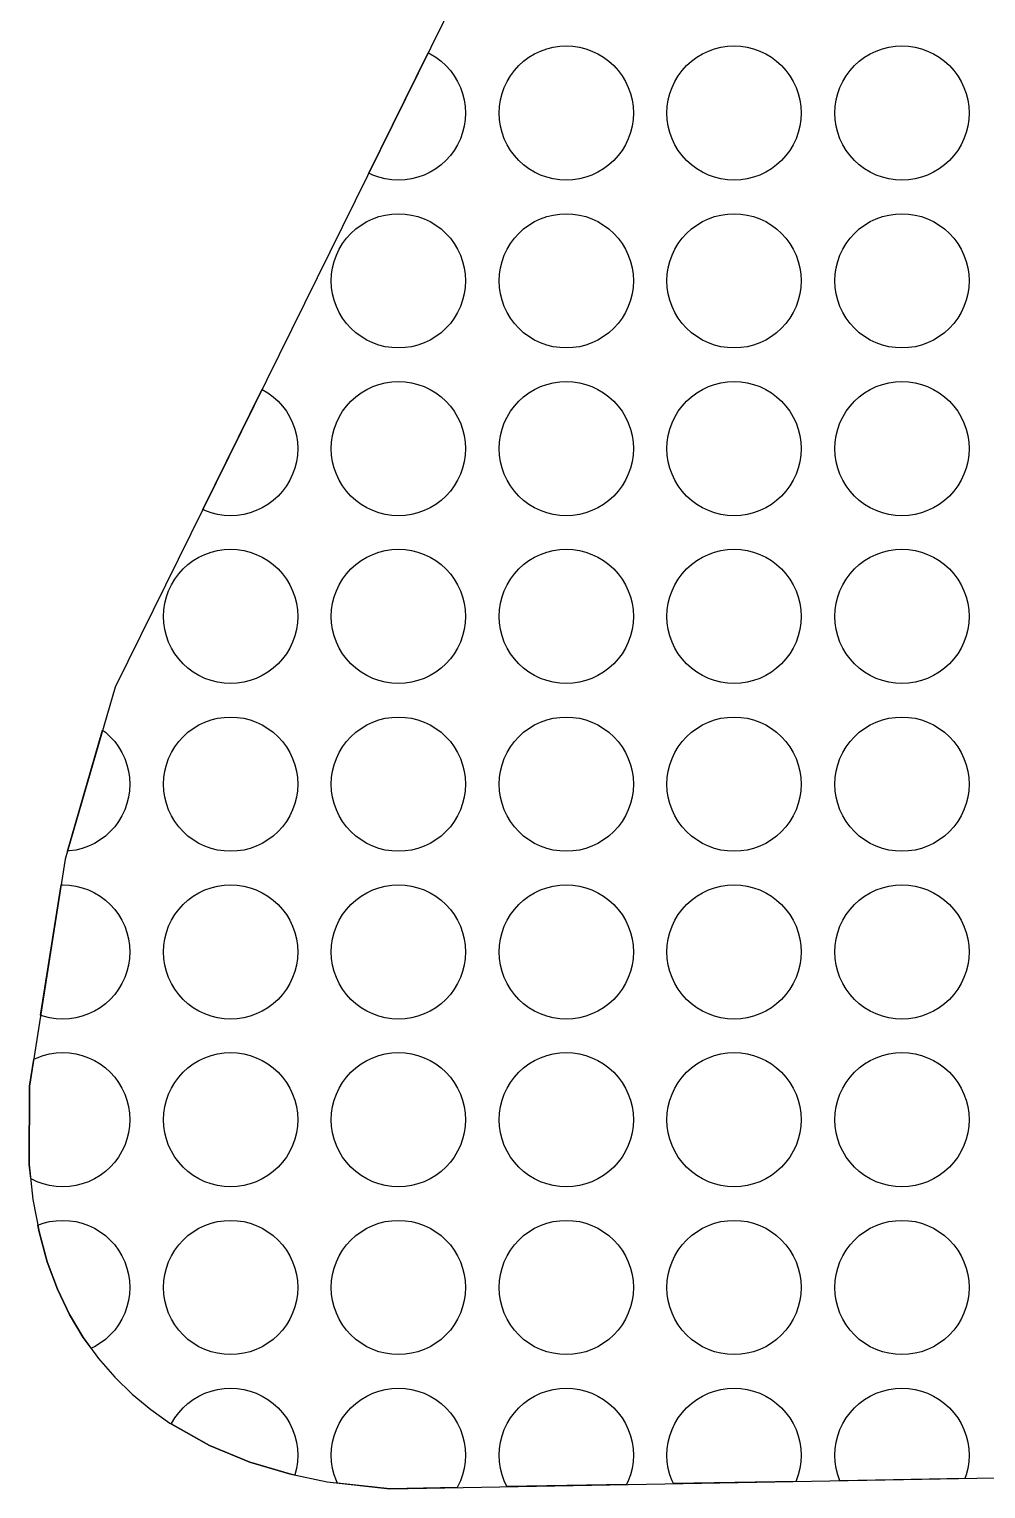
# Model space of a CAD drawing. Header units: millimetres. Extents: x 13 to 136, y -291 to -203.
# Drawn here: x 13.47 to 27.72, y -290.59 to -268.84 of the extents above; entities that cross this region are included whole.
import ezdxf

# ---------------------------------------------------------------- set-up
doc = ezdxf.new("R2010")
doc.units = ezdxf.units.MM
doc.layers.add('background', color=7, linetype='Continuous')
doc.layers.add('outline_2', color=3, linetype='Continuous')

msp = doc.modelspace()

# ---------------------------------------------------------------- linework, layer by layer
at = {"layer": 'background'}
for points in [[(19.407, -269.195), (19.437, -269.209), (19.521, -269.26), (19.6, -269.318), (19.673, -269.384), (19.739, -269.457), (19.797, -269.535), (19.847, -269.62), (19.889, -269.708), (19.922, -269.801), (19.946, -269.896), (19.961, -269.993), (19.966, -270.091), (19.961, -270.189), (19.946, -270.286), (19.922, -270.381), (19.889, -270.474), (19.847, -270.562), (19.797, -270.647), (19.739, -270.725), (19.673, -270.798), (19.6, -270.864), (19.521, -270.922), (19.437, -270.973), (19.348, -271.015), (19.256, -271.048), (19.161, -271.072), (19.064, -271.086), (18.966, -271.091), (18.868, -271.086), (18.77, -271.072), (18.675, -271.048), (18.583, -271.015), (18.523, -270.986)], [(22.466, -270.091), (22.461, -270.189), (22.446, -270.286), (22.422, -270.381), (22.389, -270.474), (22.347, -270.562), (22.297, -270.647), (22.239, -270.725), (22.173, -270.798), (22.1, -270.864), (22.021, -270.922), (21.937, -270.973), (21.848, -271.015), (21.756, -271.048), (21.661, -271.072), (21.564, -271.086), (21.466, -271.091), (21.368, -271.086), (21.27, -271.072), (21.175, -271.048), (21.083, -271.015), (20.994, -270.973), (20.91, -270.922), (20.831, -270.864), (20.758, -270.798), (20.693, -270.725), (20.634, -270.647), (20.584, -270.562), (20.542, -270.474), (20.509, -270.381), (20.485, -270.286), (20.47, -270.189), (20.466, -270.091), (20.47, -269.993), (20.485, -269.896), (20.509, -269.801), (20.542, -269.708), (20.584, -269.62), (20.634, -269.535), (20.693, -269.457), (20.758, -269.384), (20.831, -269.318), (20.91, -269.26), (20.994, -269.209), (21.083, -269.167), (21.175, -269.134), (21.27, -269.11), (21.368, -269.096), (21.466, -269.091), (21.564, -269.096), (21.661, -269.11), (21.756, -269.134), (21.848, -269.167), (21.937, -269.209), (22.021, -269.26), (22.1, -269.318), (22.173, -269.384), (22.239, -269.457), (22.297, -269.535), (22.347, -269.62), (22.389, -269.708), (22.422, -269.801), (22.446, -269.896), (22.461, -269.993)], [(24.966, -270.091), (24.961, -270.189), (24.946, -270.286), (24.922, -270.381), (24.889, -270.474), (24.847, -270.562), (24.797, -270.647), (24.739, -270.725), (24.673, -270.798), (24.6, -270.864), (24.521, -270.922), (24.437, -270.973), (24.348, -271.015), (24.256, -271.048), (24.161, -271.072), (24.064, -271.086), (23.966, -271.091), (23.868, -271.086), (23.77, -271.072), (23.675, -271.048), (23.583, -271.015), (23.494, -270.973), (23.41, -270.922), (23.331, -270.864), (23.258, -270.798), (23.193, -270.725), (23.134, -270.647), (23.084, -270.562), (23.042, -270.474), (23.009, -270.381), (22.985, -270.286), (22.97, -270.189), (22.966, -270.091), (22.97, -269.993), (22.985, -269.896), (23.009, -269.801), (23.042, -269.708), (23.084, -269.62), (23.134, -269.535), (23.193, -269.457), (23.258, -269.384), (23.331, -269.318), (23.41, -269.26), (23.494, -269.209), (23.583, -269.167), (23.675, -269.134), (23.77, -269.11), (23.868, -269.096), (23.966, -269.091), (24.064, -269.096), (24.161, -269.11), (24.256, -269.134), (24.348, -269.167), (24.437, -269.209), (24.521, -269.26), (24.6, -269.318), (24.673, -269.384), (24.739, -269.457), (24.797, -269.535), (24.847, -269.62), (24.889, -269.708), (24.922, -269.801), (24.946, -269.896), (24.961, -269.993)], [(27.466, -270.091), (27.461, -270.189), (27.446, -270.286), (27.422, -270.381), (27.389, -270.474), (27.347, -270.562), (27.297, -270.647), (27.239, -270.725), (27.173, -270.798), (27.1, -270.864), (27.021, -270.922), (26.937, -270.973), (26.848, -271.015), (26.756, -271.048), (26.661, -271.072), (26.564, -271.086), (26.466, -271.091), (26.368, -271.086), (26.27, -271.072), (26.175, -271.048), (26.083, -271.015), (25.994, -270.973), (25.91, -270.922), (25.831, -270.864), (25.758, -270.798), (25.693, -270.725), (25.634, -270.647), (25.584, -270.562), (25.542, -270.474), (25.509, -270.381), (25.485, -270.286), (25.47, -270.189), (25.466, -270.091), (25.47, -269.993), (25.485, -269.896), (25.509, -269.801), (25.542, -269.708), (25.584, -269.62), (25.634, -269.535), (25.693, -269.457), (25.758, -269.384), (25.831, -269.318), (25.91, -269.26), (25.994, -269.209), (26.083, -269.167), (26.175, -269.134), (26.27, -269.11), (26.368, -269.096), (26.466, -269.091), (26.564, -269.096), (26.661, -269.11), (26.756, -269.134), (26.848, -269.167), (26.937, -269.209), (27.021, -269.26), (27.1, -269.318), (27.173, -269.384), (27.239, -269.457), (27.297, -269.535), (27.347, -269.62), (27.389, -269.708), (27.422, -269.801), (27.446, -269.896), (27.461, -269.993)], [(19.966, -272.591), (19.961, -272.689), (19.946, -272.786), (19.922, -272.881), (19.889, -272.974), (19.847, -273.062), (19.797, -273.147), (19.739, -273.225), (19.673, -273.298), (19.6, -273.364), (19.521, -273.422), (19.437, -273.473), (19.348, -273.515), (19.256, -273.548), (19.161, -273.572), (19.064, -273.586), (18.966, -273.591), (18.868, -273.586), (18.77, -273.572), (18.675, -273.548), (18.583, -273.515), (18.494, -273.473), (18.41, -273.422), (18.331, -273.364), (18.258, -273.298), (18.193, -273.225), (18.134, -273.147), (18.084, -273.062), (18.042, -272.974), (18.009, -272.881), (17.985, -272.786), (17.97, -272.689), (17.966, -272.591), (17.97, -272.493), (17.985, -272.396), (18.009, -272.301), (18.042, -272.208), (18.084, -272.12), (18.134, -272.035), (18.193, -271.957), (18.258, -271.884), (18.331, -271.818), (18.41, -271.76), (18.494, -271.709), (18.583, -271.667), (18.675, -271.634), (18.77, -271.61), (18.868, -271.596), (18.966, -271.591), (19.064, -271.596), (19.161, -271.61), (19.256, -271.634), (19.348, -271.667), (19.437, -271.709), (19.521, -271.76), (19.6, -271.818), (19.673, -271.884), (19.739, -271.957), (19.797, -272.035), (19.847, -272.12), (19.889, -272.208), (19.922, -272.301), (19.946, -272.396), (19.961, -272.493)], [(22.466, -272.591), (22.461, -272.689), (22.446, -272.786), (22.422, -272.881), (22.389, -272.974), (22.347, -273.062), (22.297, -273.147), (22.239, -273.225), (22.173, -273.298), (22.1, -273.364), (22.021, -273.422), (21.937, -273.473), (21.848, -273.515), (21.756, -273.548), (21.661, -273.572), (21.564, -273.586), (21.466, -273.591), (21.368, -273.586), (21.27, -273.572), (21.175, -273.548), (21.083, -273.515), (20.994, -273.473), (20.91, -273.422), (20.831, -273.364), (20.758, -273.298), (20.693, -273.225), (20.634, -273.147), (20.584, -273.062), (20.542, -272.974), (20.509, -272.881), (20.485, -272.786), (20.47, -272.689), (20.466, -272.591), (20.47, -272.493), (20.485, -272.396), (20.509, -272.301), (20.542, -272.208), (20.584, -272.12), (20.634, -272.035), (20.693, -271.957), (20.758, -271.884), (20.831, -271.818), (20.91, -271.76), (20.994, -271.709), (21.083, -271.667), (21.175, -271.634), (21.27, -271.61), (21.368, -271.596), (21.466, -271.591), (21.564, -271.596), (21.661, -271.61), (21.756, -271.634), (21.848, -271.667), (21.937, -271.709), (22.021, -271.76), (22.1, -271.818), (22.173, -271.884), (22.239, -271.957), (22.297, -272.035), (22.347, -272.12), (22.389, -272.208), (22.422, -272.301), (22.446, -272.396), (22.461, -272.493)], [(24.966, -272.591), (24.961, -272.689), (24.946, -272.786), (24.922, -272.881), (24.889, -272.974), (24.847, -273.062), (24.797, -273.147), (24.739, -273.225), (24.673, -273.298), (24.6, -273.364), (24.521, -273.422), (24.437, -273.473), (24.348, -273.515), (24.256, -273.548), (24.161, -273.572), (24.064, -273.586), (23.966, -273.591), (23.868, -273.586), (23.77, -273.572), (23.675, -273.548), (23.583, -273.515), (23.494, -273.473), (23.41, -273.422), (23.331, -273.364), (23.258, -273.298), (23.193, -273.225), (23.134, -273.147), (23.084, -273.062), (23.042, -272.974), (23.009, -272.881), (22.985, -272.786), (22.97, -272.689), (22.966, -272.591), (22.97, -272.493), (22.985, -272.396), (23.009, -272.301), (23.042, -272.208), (23.084, -272.12), (23.134, -272.035), (23.193, -271.957), (23.258, -271.884), (23.331, -271.818), (23.41, -271.76), (23.494, -271.709), (23.583, -271.667), (23.675, -271.634), (23.77, -271.61), (23.868, -271.596), (23.966, -271.591), (24.064, -271.596), (24.161, -271.61), (24.256, -271.634), (24.348, -271.667), (24.437, -271.709), (24.521, -271.76), (24.6, -271.818), (24.673, -271.884), (24.739, -271.957), (24.797, -272.035), (24.847, -272.12), (24.889, -272.208), (24.922, -272.301), (24.946, -272.396), (24.961, -272.493)], [(27.466, -272.591), (27.461, -272.689), (27.446, -272.786), (27.422, -272.881), (27.389, -272.974), (27.347, -273.062), (27.297, -273.147), (27.239, -273.225), (27.173, -273.298), (27.1, -273.364), (27.021, -273.422), (26.937, -273.473), (26.848, -273.515), (26.756, -273.548), (26.661, -273.572), (26.564, -273.586), (26.466, -273.591), (26.368, -273.586), (26.27, -273.572), (26.175, -273.548), (26.083, -273.515), (25.994, -273.473), (25.91, -273.422), (25.831, -273.364), (25.758, -273.298), (25.693, -273.225), (25.634, -273.147), (25.584, -273.062), (25.542, -272.974), (25.509, -272.881), (25.485, -272.786), (25.47, -272.689), (25.466, -272.591), (25.47, -272.493), (25.485, -272.396), (25.509, -272.301), (25.542, -272.208), (25.584, -272.12), (25.634, -272.035), (25.693, -271.957), (25.758, -271.884), (25.831, -271.818), (25.91, -271.76), (25.994, -271.709), (26.083, -271.667), (26.175, -271.634), (26.27, -271.61), (26.368, -271.596), (26.466, -271.591), (26.564, -271.596), (26.661, -271.61), (26.756, -271.634), (26.848, -271.667), (26.937, -271.709), (27.021, -271.76), (27.1, -271.818), (27.173, -271.884), (27.239, -271.957), (27.297, -272.035), (27.347, -272.12), (27.389, -272.208), (27.422, -272.301), (27.446, -272.396), (27.461, -272.493)], [(16.934, -274.207), (16.937, -274.209), (17.021, -274.26), (17.1, -274.318), (17.173, -274.384), (17.239, -274.457), (17.297, -274.535), (17.347, -274.62), (17.389, -274.708), (17.422, -274.801), (17.446, -274.896), (17.461, -274.993), (17.466, -275.091), (17.461, -275.189), (17.446, -275.286), (17.422, -275.381), (17.389, -275.474), (17.347, -275.562), (17.297, -275.647), (17.239, -275.725), (17.173, -275.798), (17.1, -275.864), (17.021, -275.922), (16.937, -275.973), (16.848, -276.015), (16.756, -276.048), (16.661, -276.072), (16.564, -276.086), (16.466, -276.091), (16.368, -276.086), (16.27, -276.072), (16.175, -276.048), (16.083, -276.015), (16.05, -275.999)], [(19.966, -275.091), (19.961, -275.189), (19.946, -275.286), (19.922, -275.381), (19.889, -275.474), (19.847, -275.562), (19.797, -275.647), (19.739, -275.725), (19.673, -275.798), (19.6, -275.864), (19.521, -275.922), (19.437, -275.973), (19.348, -276.015), (19.256, -276.048), (19.161, -276.072), (19.064, -276.086), (18.966, -276.091), (18.868, -276.086), (18.77, -276.072), (18.675, -276.048), (18.583, -276.015), (18.494, -275.973), (18.41, -275.922), (18.331, -275.864), (18.258, -275.798), (18.193, -275.725), (18.134, -275.647), (18.084, -275.562), (18.042, -275.474), (18.009, -275.381), (17.985, -275.286), (17.97, -275.189), (17.966, -275.091), (17.97, -274.993), (17.985, -274.896), (18.009, -274.801), (18.042, -274.708), (18.084, -274.62), (18.134, -274.535), (18.193, -274.457), (18.258, -274.384), (18.331, -274.318), (18.41, -274.26), (18.494, -274.209), (18.583, -274.167), (18.675, -274.134), (18.77, -274.11), (18.868, -274.096), (18.966, -274.091), (19.064, -274.096), (19.161, -274.11), (19.256, -274.134), (19.348, -274.167), (19.437, -274.209), (19.521, -274.26), (19.6, -274.318), (19.673, -274.384), (19.739, -274.457), (19.797, -274.535), (19.847, -274.62), (19.889, -274.708), (19.922, -274.801), (19.946, -274.896), (19.961, -274.993)], [(22.466, -275.091), (22.461, -275.189), (22.446, -275.286), (22.422, -275.381), (22.389, -275.474), (22.347, -275.562), (22.297, -275.647), (22.239, -275.725), (22.173, -275.798), (22.1, -275.864), (22.021, -275.922), (21.937, -275.973), (21.848, -276.015), (21.756, -276.048), (21.661, -276.072), (21.564, -276.086), (21.466, -276.091), (21.368, -276.086), (21.27, -276.072), (21.175, -276.048), (21.083, -276.015), (20.994, -275.973), (20.91, -275.922), (20.831, -275.864), (20.758, -275.798), (20.693, -275.725), (20.634, -275.647), (20.584, -275.562), (20.542, -275.474), (20.509, -275.381), (20.485, -275.286), (20.47, -275.189), (20.466, -275.091), (20.47, -274.993), (20.485, -274.896), (20.509, -274.801), (20.542, -274.708), (20.584, -274.62), (20.634, -274.535), (20.693, -274.457), (20.758, -274.384), (20.831, -274.318), (20.91, -274.26), (20.994, -274.209), (21.083, -274.167), (21.175, -274.134), (21.27, -274.11), (21.368, -274.096), (21.466, -274.091), (21.564, -274.096), (21.661, -274.11), (21.756, -274.134), (21.848, -274.167), (21.937, -274.209), (22.021, -274.26), (22.1, -274.318), (22.173, -274.384), (22.239, -274.457), (22.297, -274.535), (22.347, -274.62), (22.389, -274.708), (22.422, -274.801), (22.446, -274.896), (22.461, -274.993)], [(24.966, -275.091), (24.961, -275.189), (24.946, -275.286), (24.922, -275.381), (24.889, -275.474), (24.847, -275.562), (24.797, -275.647), (24.739, -275.725), (24.673, -275.798), (24.6, -275.864), (24.521, -275.922), (24.437, -275.973), (24.348, -276.015), (24.256, -276.048), (24.161, -276.072), (24.064, -276.086), (23.966, -276.091), (23.868, -276.086), (23.77, -276.072), (23.675, -276.048), (23.583, -276.015), (23.494, -275.973), (23.41, -275.922), (23.331, -275.864), (23.258, -275.798), (23.193, -275.725), (23.134, -275.647), (23.084, -275.562), (23.042, -275.474), (23.009, -275.381), (22.985, -275.286), (22.97, -275.189), (22.966, -275.091), (22.97, -274.993), (22.985, -274.896), (23.009, -274.801), (23.042, -274.708), (23.084, -274.62), (23.134, -274.535), (23.193, -274.457), (23.258, -274.384), (23.331, -274.318), (23.41, -274.26), (23.494, -274.209), (23.583, -274.167), (23.675, -274.134), (23.77, -274.11), (23.868, -274.096), (23.966, -274.091), (24.064, -274.096), (24.161, -274.11), (24.256, -274.134), (24.348, -274.167), (24.437, -274.209), (24.521, -274.26), (24.6, -274.318), (24.673, -274.384), (24.739, -274.457), (24.797, -274.535), (24.847, -274.62), (24.889, -274.708), (24.922, -274.801), (24.946, -274.896), (24.961, -274.993)], [(27.466, -275.091), (27.461, -275.189), (27.446, -275.286), (27.422, -275.381), (27.389, -275.474), (27.347, -275.562), (27.297, -275.647), (27.239, -275.725), (27.173, -275.798), (27.1, -275.864), (27.021, -275.922), (26.937, -275.973), (26.848, -276.015), (26.756, -276.048), (26.661, -276.072), (26.564, -276.086), (26.466, -276.091), (26.368, -276.086), (26.27, -276.072), (26.175, -276.048), (26.083, -276.015), (25.994, -275.973), (25.91, -275.922), (25.831, -275.864), (25.758, -275.798), (25.693, -275.725), (25.634, -275.647), (25.584, -275.562), (25.542, -275.474), (25.509, -275.381), (25.485, -275.286), (25.47, -275.189), (25.466, -275.091), (25.47, -274.993), (25.485, -274.896), (25.509, -274.801), (25.542, -274.708), (25.584, -274.62), (25.634, -274.535), (25.693, -274.457), (25.758, -274.384), (25.831, -274.318), (25.91, -274.26), (25.994, -274.209), (26.083, -274.167), (26.175, -274.134), (26.27, -274.11), (26.368, -274.096), (26.466, -274.091), (26.564, -274.096), (26.661, -274.11), (26.756, -274.134), (26.848, -274.167), (26.937, -274.209), (27.021, -274.26), (27.1, -274.318), (27.173, -274.384), (27.239, -274.457), (27.297, -274.535), (27.347, -274.62), (27.389, -274.708), (27.422, -274.801), (27.446, -274.896), (27.461, -274.993)], [(17.466, -277.591), (17.461, -277.689), (17.446, -277.786), (17.422, -277.881), (17.389, -277.974), (17.347, -278.062), (17.297, -278.147), (17.239, -278.225), (17.173, -278.298), (17.1, -278.364), (17.021, -278.422), (16.937, -278.473), (16.848, -278.515), (16.756, -278.548), (16.661, -278.572), (16.564, -278.586), (16.466, -278.591), (16.368, -278.586), (16.27, -278.572), (16.175, -278.548), (16.083, -278.515), (15.994, -278.473), (15.91, -278.422), (15.831, -278.364), (15.758, -278.298), (15.693, -278.225), (15.634, -278.147), (15.584, -278.062), (15.542, -277.974), (15.509, -277.881), (15.485, -277.786), (15.47, -277.689), (15.466, -277.591), (15.47, -277.493), (15.485, -277.396), (15.509, -277.301), (15.542, -277.208), (15.584, -277.12), (15.634, -277.035), (15.693, -276.957), (15.758, -276.884), (15.831, -276.818), (15.91, -276.76), (15.994, -276.709), (16.083, -276.667), (16.175, -276.634), (16.27, -276.61), (16.368, -276.596), (16.466, -276.591), (16.564, -276.596), (16.661, -276.61), (16.756, -276.634), (16.848, -276.667), (16.937, -276.709), (17.021, -276.76), (17.1, -276.818), (17.173, -276.884), (17.239, -276.957), (17.297, -277.035), (17.347, -277.12), (17.389, -277.208), (17.422, -277.301), (17.446, -277.396), (17.461, -277.493)], [(19.966, -277.591), (19.961, -277.689), (19.946, -277.786), (19.922, -277.881), (19.889, -277.974), (19.847, -278.062), (19.797, -278.147), (19.739, -278.225), (19.673, -278.298), (19.6, -278.364), (19.521, -278.422), (19.437, -278.473), (19.348, -278.515), (19.256, -278.548), (19.161, -278.572), (19.064, -278.586), (18.966, -278.591), (18.868, -278.586), (18.77, -278.572), (18.675, -278.548), (18.583, -278.515), (18.494, -278.473), (18.41, -278.422), (18.331, -278.364), (18.258, -278.298), (18.193, -278.225), (18.134, -278.147), (18.084, -278.062), (18.042, -277.974), (18.009, -277.881), (17.985, -277.786), (17.97, -277.689), (17.966, -277.591), (17.97, -277.493), (17.985, -277.396), (18.009, -277.301), (18.042, -277.208), (18.084, -277.12), (18.134, -277.035), (18.193, -276.957), (18.258, -276.884), (18.331, -276.818), (18.41, -276.76), (18.494, -276.709), (18.583, -276.667), (18.675, -276.634), (18.77, -276.61), (18.868, -276.596), (18.966, -276.591), (19.064, -276.596), (19.161, -276.61), (19.256, -276.634), (19.348, -276.667), (19.437, -276.709), (19.521, -276.76), (19.6, -276.818), (19.673, -276.884), (19.739, -276.957), (19.797, -277.035), (19.847, -277.12), (19.889, -277.208), (19.922, -277.301), (19.946, -277.396), (19.961, -277.493)], [(22.466, -277.591), (22.461, -277.689), (22.446, -277.786), (22.422, -277.881), (22.389, -277.974), (22.347, -278.062), (22.297, -278.147), (22.239, -278.225), (22.173, -278.298), (22.1, -278.364), (22.021, -278.422), (21.937, -278.473), (21.848, -278.515), (21.756, -278.548), (21.661, -278.572), (21.564, -278.586), (21.466, -278.591), (21.368, -278.586), (21.27, -278.572), (21.175, -278.548), (21.083, -278.515), (20.994, -278.473), (20.91, -278.422), (20.831, -278.364), (20.758, -278.298), (20.693, -278.225), (20.634, -278.147), (20.584, -278.062), (20.542, -277.974), (20.509, -277.881), (20.485, -277.786), (20.47, -277.689), (20.466, -277.591), (20.47, -277.493), (20.485, -277.396), (20.509, -277.301), (20.542, -277.208), (20.584, -277.12), (20.634, -277.035), (20.693, -276.957), (20.758, -276.884), (20.831, -276.818), (20.91, -276.76), (20.994, -276.709), (21.083, -276.667), (21.175, -276.634), (21.27, -276.61), (21.368, -276.596), (21.466, -276.591), (21.564, -276.596), (21.661, -276.61), (21.756, -276.634), (21.848, -276.667), (21.937, -276.709), (22.021, -276.76), (22.1, -276.818), (22.173, -276.884), (22.239, -276.957), (22.297, -277.035), (22.347, -277.12), (22.389, -277.208), (22.422, -277.301), (22.446, -277.396), (22.461, -277.493)], [(24.966, -277.591), (24.961, -277.689), (24.946, -277.786), (24.922, -277.881), (24.889, -277.974), (24.847, -278.062), (24.797, -278.147), (24.739, -278.225), (24.673, -278.298), (24.6, -278.364), (24.521, -278.422), (24.437, -278.473), (24.348, -278.515), (24.256, -278.548), (24.161, -278.572), (24.064, -278.586), (23.966, -278.591), (23.868, -278.586), (23.77, -278.572), (23.675, -278.548), (23.583, -278.515), (23.494, -278.473), (23.41, -278.422), (23.331, -278.364), (23.258, -278.298), (23.193, -278.225), (23.134, -278.147), (23.084, -278.062), (23.042, -277.974), (23.009, -277.881), (22.985, -277.786), (22.97, -277.689), (22.966, -277.591), (22.97, -277.493), (22.985, -277.396), (23.009, -277.301), (23.042, -277.208), (23.084, -277.12), (23.134, -277.035), (23.193, -276.957), (23.258, -276.884), (23.331, -276.818), (23.41, -276.76), (23.494, -276.709), (23.583, -276.667), (23.675, -276.634), (23.77, -276.61), (23.868, -276.596), (23.966, -276.591), (24.064, -276.596), (24.161, -276.61), (24.256, -276.634), (24.348, -276.667), (24.437, -276.709), (24.521, -276.76), (24.6, -276.818), (24.673, -276.884), (24.739, -276.957), (24.797, -277.035), (24.847, -277.12), (24.889, -277.208), (24.922, -277.301), (24.946, -277.396), (24.961, -277.493)], [(27.466, -277.591), (27.461, -277.689), (27.446, -277.786), (27.422, -277.881), (27.389, -277.974), (27.347, -278.062), (27.297, -278.147), (27.239, -278.225), (27.173, -278.298), (27.1, -278.364), (27.021, -278.422), (26.937, -278.473), (26.848, -278.515), (26.756, -278.548), (26.661, -278.572), (26.564, -278.586), (26.466, -278.591), (26.368, -278.586), (26.27, -278.572), (26.175, -278.548), (26.083, -278.515), (25.994, -278.473), (25.91, -278.422), (25.831, -278.364), (25.758, -278.298), (25.693, -278.225), (25.634, -278.147), (25.584, -278.062), (25.542, -277.974), (25.509, -277.881), (25.485, -277.786), (25.47, -277.689), (25.466, -277.591), (25.47, -277.493), (25.485, -277.396), (25.509, -277.301), (25.542, -277.208), (25.584, -277.12), (25.634, -277.035), (25.693, -276.957), (25.758, -276.884), (25.831, -276.818), (25.91, -276.76), (25.994, -276.709), (26.083, -276.667), (26.175, -276.634), (26.27, -276.61), (26.368, -276.596), (26.466, -276.591), (26.564, -276.596), (26.661, -276.61), (26.756, -276.634), (26.848, -276.667), (26.937, -276.709), (27.021, -276.76), (27.1, -276.818), (27.173, -276.884), (27.239, -276.957), (27.297, -277.035), (27.347, -277.12), (27.389, -277.208), (27.422, -277.301), (27.446, -277.396), (27.461, -277.493)], [(17.466, -280.091), (17.461, -280.189), (17.446, -280.286), (17.422, -280.381), (17.389, -280.474), (17.347, -280.562), (17.297, -280.647), (17.239, -280.725), (17.173, -280.798), (17.1, -280.864), (17.021, -280.922), (16.937, -280.973), (16.848, -281.015), (16.756, -281.048), (16.661, -281.072), (16.564, -281.086), (16.466, -281.091), (16.368, -281.086), (16.27, -281.072), (16.175, -281.048), (16.083, -281.015), (15.994, -280.973), (15.91, -280.922), (15.831, -280.864), (15.758, -280.798), (15.693, -280.725), (15.634, -280.647), (15.584, -280.562), (15.542, -280.474), (15.509, -280.381), (15.485, -280.286), (15.47, -280.189), (15.466, -280.091), (15.47, -279.993), (15.485, -279.896), (15.509, -279.801), (15.542, -279.708), (15.584, -279.62), (15.634, -279.535), (15.693, -279.457), (15.758, -279.384), (15.831, -279.318), (15.91, -279.26), (15.994, -279.209), (16.083, -279.167), (16.175, -279.134), (16.27, -279.11), (16.368, -279.096), (16.466, -279.091), (16.564, -279.096), (16.661, -279.11), (16.756, -279.134), (16.848, -279.167), (16.937, -279.209), (17.021, -279.26), (17.1, -279.318), (17.173, -279.384), (17.239, -279.457), (17.297, -279.535), (17.347, -279.62), (17.389, -279.708), (17.422, -279.801), (17.446, -279.896), (17.461, -279.993)], [(19.966, -280.091), (19.961, -280.189), (19.946, -280.286), (19.922, -280.381), (19.889, -280.474), (19.847, -280.562), (19.797, -280.647), (19.739, -280.725), (19.673, -280.798), (19.6, -280.864), (19.521, -280.922), (19.437, -280.973), (19.348, -281.015), (19.256, -281.048), (19.161, -281.072), (19.064, -281.086), (18.966, -281.091), (18.868, -281.086), (18.77, -281.072), (18.675, -281.048), (18.583, -281.015), (18.494, -280.973), (18.41, -280.922), (18.331, -280.864), (18.258, -280.798), (18.193, -280.725), (18.134, -280.647), (18.084, -280.562), (18.042, -280.474), (18.009, -280.381), (17.985, -280.286), (17.97, -280.189), (17.966, -280.091), (17.97, -279.993), (17.985, -279.896), (18.009, -279.801), (18.042, -279.708), (18.084, -279.62), (18.134, -279.535), (18.193, -279.457), (18.258, -279.384), (18.331, -279.318), (18.41, -279.26), (18.494, -279.209), (18.583, -279.167), (18.675, -279.134), (18.77, -279.11), (18.868, -279.096), (18.966, -279.091), (19.064, -279.096), (19.161, -279.11), (19.256, -279.134), (19.348, -279.167), (19.437, -279.209), (19.521, -279.26), (19.6, -279.318), (19.673, -279.384), (19.739, -279.457), (19.797, -279.535), (19.847, -279.62), (19.889, -279.708), (19.922, -279.801), (19.946, -279.896), (19.961, -279.993)], [(22.466, -280.091), (22.461, -280.189), (22.446, -280.286), (22.422, -280.381), (22.389, -280.474), (22.347, -280.562), (22.297, -280.647), (22.239, -280.725), (22.173, -280.798), (22.1, -280.864), (22.021, -280.922), (21.937, -280.973), (21.848, -281.015), (21.756, -281.048), (21.661, -281.072), (21.564, -281.086), (21.466, -281.091), (21.368, -281.086), (21.27, -281.072), (21.175, -281.048), (21.083, -281.015), (20.994, -280.973), (20.91, -280.922), (20.831, -280.864), (20.758, -280.798), (20.693, -280.725), (20.634, -280.647), (20.584, -280.562), (20.542, -280.474), (20.509, -280.381), (20.485, -280.286), (20.47, -280.189), (20.466, -280.091), (20.47, -279.993), (20.485, -279.896), (20.509, -279.801), (20.542, -279.708), (20.584, -279.62), (20.634, -279.535), (20.693, -279.457), (20.758, -279.384), (20.831, -279.318), (20.91, -279.26), (20.994, -279.209), (21.083, -279.167), (21.175, -279.134), (21.27, -279.11), (21.368, -279.096), (21.466, -279.091), (21.564, -279.096), (21.661, -279.11), (21.756, -279.134), (21.848, -279.167), (21.937, -279.209), (22.021, -279.26), (22.1, -279.318), (22.173, -279.384), (22.239, -279.457), (22.297, -279.535), (22.347, -279.62), (22.389, -279.708), (22.422, -279.801), (22.446, -279.896), (22.461, -279.993)], [(24.966, -280.091), (24.961, -280.189), (24.946, -280.286), (24.922, -280.381), (24.889, -280.474), (24.847, -280.562), (24.797, -280.647), (24.739, -280.725), (24.673, -280.798), (24.6, -280.864), (24.521, -280.922), (24.437, -280.973), (24.348, -281.015), (24.256, -281.048), (24.161, -281.072), (24.064, -281.086), (23.966, -281.091), (23.868, -281.086), (23.77, -281.072), (23.675, -281.048), (23.583, -281.015), (23.494, -280.973), (23.41, -280.922), (23.331, -280.864), (23.258, -280.798), (23.193, -280.725), (23.134, -280.647), (23.084, -280.562), (23.042, -280.474), (23.009, -280.381), (22.985, -280.286), (22.97, -280.189), (22.966, -280.091), (22.97, -279.993), (22.985, -279.896), (23.009, -279.801), (23.042, -279.708), (23.084, -279.62), (23.134, -279.535), (23.193, -279.457), (23.258, -279.384), (23.331, -279.318), (23.41, -279.26), (23.494, -279.209), (23.583, -279.167), (23.675, -279.134), (23.77, -279.11), (23.868, -279.096), (23.966, -279.091), (24.064, -279.096), (24.161, -279.11), (24.256, -279.134), (24.348, -279.167), (24.437, -279.209), (24.521, -279.26), (24.6, -279.318), (24.673, -279.384), (24.739, -279.457), (24.797, -279.535), (24.847, -279.62), (24.889, -279.708), (24.922, -279.801), (24.946, -279.896), (24.961, -279.993)], [(27.466, -280.091), (27.461, -280.189), (27.446, -280.286), (27.422, -280.381), (27.389, -280.474), (27.347, -280.562), (27.297, -280.647), (27.239, -280.725), (27.173, -280.798), (27.1, -280.864), (27.021, -280.922), (26.937, -280.973), (26.848, -281.015), (26.756, -281.048), (26.661, -281.072), (26.564, -281.086), (26.466, -281.091), (26.368, -281.086), (26.27, -281.072), (26.175, -281.048), (26.083, -281.015), (25.994, -280.973), (25.91, -280.922), (25.831, -280.864), (25.758, -280.798), (25.693, -280.725), (25.634, -280.647), (25.584, -280.562), (25.542, -280.474), (25.509, -280.381), (25.485, -280.286), (25.47, -280.189), (25.466, -280.091), (25.47, -279.993), (25.485, -279.896), (25.509, -279.801), (25.542, -279.708), (25.584, -279.62), (25.634, -279.535), (25.693, -279.457), (25.758, -279.384), (25.831, -279.318), (25.91, -279.26), (25.994, -279.209), (26.083, -279.167), (26.175, -279.134), (26.27, -279.11), (26.368, -279.096), (26.466, -279.091), (26.564, -279.096), (26.661, -279.11), (26.756, -279.134), (26.848, -279.167), (26.937, -279.209), (27.021, -279.26), (27.1, -279.318), (27.173, -279.384), (27.239, -279.457), (27.297, -279.535), (27.347, -279.62), (27.389, -279.708), (27.422, -279.801), (27.446, -279.896), (27.461, -279.993)], [(14.558, -279.287), (14.6, -279.318), (14.673, -279.384), (14.739, -279.457), (14.797, -279.535), (14.847, -279.62), (14.889, -279.708), (14.922, -279.801), (14.946, -279.896), (14.961, -279.993), (14.966, -280.091), (14.961, -280.189), (14.946, -280.286), (14.922, -280.381), (14.889, -280.474), (14.847, -280.562), (14.797, -280.647), (14.739, -280.725), (14.673, -280.798), (14.6, -280.864), (14.521, -280.922), (14.437, -280.973), (14.348, -281.015), (14.256, -281.048), (14.161, -281.072), (14.064, -281.086), (14.038, -281.087)], [(13.942, -281.592), (13.966, -281.591), (14.064, -281.596), (14.161, -281.61), (14.256, -281.634), (14.348, -281.667), (14.437, -281.709), (14.521, -281.76), (14.6, -281.818), (14.673, -281.884), (14.739, -281.957), (14.797, -282.035), (14.847, -282.12), (14.889, -282.208), (14.922, -282.301), (14.946, -282.396), (14.961, -282.493), (14.966, -282.591), (14.961, -282.689), (14.946, -282.786), (14.922, -282.881), (14.889, -282.974), (14.847, -283.062), (14.797, -283.147), (14.739, -283.225), (14.673, -283.298), (14.6, -283.364), (14.521, -283.422), (14.437, -283.473), (14.348, -283.515), (14.256, -283.548), (14.161, -283.572), (14.064, -283.586), (13.966, -283.591), (13.868, -283.586), (13.77, -283.572), (13.675, -283.548), (13.636, -283.534)], [(17.466, -282.591), (17.461, -282.689), (17.446, -282.786), (17.422, -282.881), (17.389, -282.974), (17.347, -283.062), (17.297, -283.147), (17.239, -283.225), (17.173, -283.298), (17.1, -283.364), (17.021, -283.422), (16.937, -283.473), (16.848, -283.515), (16.756, -283.548), (16.661, -283.572), (16.564, -283.586), (16.466, -283.591), (16.368, -283.586), (16.27, -283.572), (16.175, -283.548), (16.083, -283.515), (15.994, -283.473), (15.91, -283.422), (15.831, -283.364), (15.758, -283.298), (15.693, -283.225), (15.634, -283.147), (15.584, -283.062), (15.542, -282.974), (15.509, -282.881), (15.485, -282.786), (15.47, -282.689), (15.466, -282.591), (15.47, -282.493), (15.485, -282.396), (15.509, -282.301), (15.542, -282.208), (15.584, -282.12), (15.634, -282.035), (15.693, -281.957), (15.758, -281.884), (15.831, -281.818), (15.91, -281.76), (15.994, -281.709), (16.083, -281.667), (16.175, -281.634), (16.27, -281.61), (16.368, -281.596), (16.466, -281.591), (16.564, -281.596), (16.661, -281.61), (16.756, -281.634), (16.848, -281.667), (16.937, -281.709), (17.021, -281.76), (17.1, -281.818), (17.173, -281.884), (17.239, -281.957), (17.297, -282.035), (17.347, -282.12), (17.389, -282.208), (17.422, -282.301), (17.446, -282.396), (17.461, -282.493)], [(19.966, -282.591), (19.961, -282.689), (19.946, -282.786), (19.922, -282.881), (19.889, -282.974), (19.847, -283.062), (19.797, -283.147), (19.739, -283.225), (19.673, -283.298), (19.6, -283.364), (19.521, -283.422), (19.437, -283.473), (19.348, -283.515), (19.256, -283.548), (19.161, -283.572), (19.064, -283.586), (18.966, -283.591), (18.868, -283.586), (18.77, -283.572), (18.675, -283.548), (18.583, -283.515), (18.494, -283.473), (18.41, -283.422), (18.331, -283.364), (18.258, -283.298), (18.193, -283.225), (18.134, -283.147), (18.084, -283.062), (18.042, -282.974), (18.009, -282.881), (17.985, -282.786), (17.97, -282.689), (17.966, -282.591), (17.97, -282.493), (17.985, -282.396), (18.009, -282.301), (18.042, -282.208), (18.084, -282.12), (18.134, -282.035), (18.193, -281.957), (18.258, -281.884), (18.331, -281.818), (18.41, -281.76), (18.494, -281.709), (18.583, -281.667), (18.675, -281.634), (18.77, -281.61), (18.868, -281.596), (18.966, -281.591), (19.064, -281.596), (19.161, -281.61), (19.256, -281.634), (19.348, -281.667), (19.437, -281.709), (19.521, -281.76), (19.6, -281.818), (19.673, -281.884), (19.739, -281.957), (19.797, -282.035), (19.847, -282.12), (19.889, -282.208), (19.922, -282.301), (19.946, -282.396), (19.961, -282.493)], [(22.466, -282.591), (22.461, -282.689), (22.446, -282.786), (22.422, -282.881), (22.389, -282.974), (22.347, -283.062), (22.297, -283.147), (22.239, -283.225), (22.173, -283.298), (22.1, -283.364), (22.021, -283.422), (21.937, -283.473), (21.848, -283.515), (21.756, -283.548), (21.661, -283.572), (21.564, -283.586), (21.466, -283.591), (21.368, -283.586), (21.27, -283.572), (21.175, -283.548), (21.083, -283.515), (20.994, -283.473), (20.91, -283.422), (20.831, -283.364), (20.758, -283.298), (20.693, -283.225), (20.634, -283.147), (20.584, -283.062), (20.542, -282.974), (20.509, -282.881), (20.485, -282.786), (20.47, -282.689), (20.466, -282.591), (20.47, -282.493), (20.485, -282.396), (20.509, -282.301), (20.542, -282.208), (20.584, -282.12), (20.634, -282.035), (20.693, -281.957), (20.758, -281.884), (20.831, -281.818), (20.91, -281.76), (20.994, -281.709), (21.083, -281.667), (21.175, -281.634), (21.27, -281.61), (21.368, -281.596), (21.466, -281.591), (21.564, -281.596), (21.661, -281.61), (21.756, -281.634), (21.848, -281.667), (21.937, -281.709), (22.021, -281.76), (22.1, -281.818), (22.173, -281.884), (22.239, -281.957), (22.297, -282.035), (22.347, -282.12), (22.389, -282.208), (22.422, -282.301), (22.446, -282.396), (22.461, -282.493)], [(24.966, -282.591), (24.961, -282.689), (24.946, -282.786), (24.922, -282.881), (24.889, -282.974), (24.847, -283.062), (24.797, -283.147), (24.739, -283.225), (24.673, -283.298), (24.6, -283.364), (24.521, -283.422), (24.437, -283.473), (24.348, -283.515), (24.256, -283.548), (24.161, -283.572), (24.064, -283.586), (23.966, -283.591), (23.868, -283.586), (23.77, -283.572), (23.675, -283.548), (23.583, -283.515), (23.494, -283.473), (23.41, -283.422), (23.331, -283.364), (23.258, -283.298), (23.193, -283.225), (23.134, -283.147), (23.084, -283.062), (23.042, -282.974), (23.009, -282.881), (22.985, -282.786), (22.97, -282.689), (22.966, -282.591), (22.97, -282.493), (22.985, -282.396), (23.009, -282.301), (23.042, -282.208), (23.084, -282.12), (23.134, -282.035), (23.193, -281.957), (23.258, -281.884), (23.331, -281.818), (23.41, -281.76), (23.494, -281.709), (23.583, -281.667), (23.675, -281.634), (23.77, -281.61), (23.868, -281.596), (23.966, -281.591), (24.064, -281.596), (24.161, -281.61), (24.256, -281.634), (24.348, -281.667), (24.437, -281.709), (24.521, -281.76), (24.6, -281.818), (24.673, -281.884), (24.739, -281.957), (24.797, -282.035), (24.847, -282.12), (24.889, -282.208), (24.922, -282.301), (24.946, -282.396), (24.961, -282.493)], [(27.466, -282.591), (27.461, -282.689), (27.446, -282.786), (27.422, -282.881), (27.389, -282.974), (27.347, -283.062), (27.297, -283.147), (27.239, -283.225), (27.173, -283.298), (27.1, -283.364), (27.021, -283.422), (26.937, -283.473), (26.848, -283.515), (26.756, -283.548), (26.661, -283.572), (26.564, -283.586), (26.466, -283.591), (26.368, -283.586), (26.27, -283.572), (26.175, -283.548), (26.083, -283.515), (25.994, -283.473), (25.91, -283.422), (25.831, -283.364), (25.758, -283.298), (25.693, -283.225), (25.634, -283.147), (25.584, -283.062), (25.542, -282.974), (25.509, -282.881), (25.485, -282.786), (25.47, -282.689), (25.466, -282.591), (25.47, -282.493), (25.485, -282.396), (25.509, -282.301), (25.542, -282.208), (25.584, -282.12), (25.634, -282.035), (25.693, -281.957), (25.758, -281.884), (25.831, -281.818), (25.91, -281.76), (25.994, -281.709), (26.083, -281.667), (26.175, -281.634), (26.27, -281.61), (26.368, -281.596), (26.466, -281.591), (26.564, -281.596), (26.661, -281.61), (26.756, -281.634), (26.848, -281.667), (26.937, -281.709), (27.021, -281.76), (27.1, -281.818), (27.173, -281.884), (27.239, -281.957), (27.297, -282.035), (27.347, -282.12), (27.389, -282.208), (27.422, -282.301), (27.446, -282.396), (27.461, -282.493)], [(13.466, -285.757), (13.469, -284.592), (13.533, -284.191), (13.583, -284.167), (13.675, -284.134), (13.77, -284.11), (13.868, -284.096), (13.966, -284.091), (14.064, -284.096), (14.161, -284.11), (14.256, -284.134), (14.348, -284.167), (14.437, -284.209), (14.521, -284.26), (14.6, -284.318), (14.673, -284.384), (14.739, -284.457), (14.797, -284.535), (14.847, -284.62), (14.889, -284.708), (14.922, -284.801), (14.946, -284.896), (14.961, -284.993), (14.966, -285.091), (14.961, -285.189), (14.946, -285.286), (14.922, -285.381), (14.889, -285.474), (14.847, -285.562), (14.797, -285.647), (14.739, -285.725), (14.673, -285.798), (14.6, -285.864), (14.521, -285.922), (14.437, -285.973), (14.348, -286.015), (14.256, -286.048), (14.161, -286.072), (14.064, -286.086), (13.966, -286.091), (13.868, -286.086), (13.77, -286.072), (13.675, -286.048), (13.583, -286.015), (13.494, -285.973), (13.488, -285.969)], [(17.466, -285.091), (17.461, -285.189), (17.446, -285.286), (17.422, -285.381), (17.389, -285.474), (17.347, -285.562), (17.297, -285.647), (17.239, -285.725), (17.173, -285.798), (17.1, -285.864), (17.021, -285.922), (16.937, -285.973), (16.848, -286.015), (16.756, -286.048), (16.661, -286.072), (16.564, -286.086), (16.466, -286.091), (16.368, -286.086), (16.27, -286.072), (16.175, -286.048), (16.083, -286.015), (15.994, -285.973), (15.91, -285.922), (15.831, -285.864), (15.758, -285.798), (15.693, -285.725), (15.634, -285.647), (15.584, -285.562), (15.542, -285.474), (15.509, -285.381), (15.485, -285.286), (15.47, -285.189), (15.466, -285.091), (15.47, -284.993), (15.485, -284.896), (15.509, -284.801), (15.542, -284.708), (15.584, -284.62), (15.634, -284.535), (15.693, -284.457), (15.758, -284.384), (15.831, -284.318), (15.91, -284.26), (15.994, -284.209), (16.083, -284.167), (16.175, -284.134), (16.27, -284.11), (16.368, -284.096), (16.466, -284.091), (16.564, -284.096), (16.661, -284.11), (16.756, -284.134), (16.848, -284.167), (16.937, -284.209), (17.021, -284.26), (17.1, -284.318), (17.173, -284.384), (17.239, -284.457), (17.297, -284.535), (17.347, -284.62), (17.389, -284.708), (17.422, -284.801), (17.446, -284.896), (17.461, -284.993)], [(19.966, -285.091), (19.961, -285.189), (19.946, -285.286), (19.922, -285.381), (19.889, -285.474), (19.847, -285.562), (19.797, -285.647), (19.739, -285.725), (19.673, -285.798), (19.6, -285.864), (19.521, -285.922), (19.437, -285.973), (19.348, -286.015), (19.256, -286.048), (19.161, -286.072), (19.064, -286.086), (18.966, -286.091), (18.868, -286.086), (18.77, -286.072), (18.675, -286.048), (18.583, -286.015), (18.494, -285.973), (18.41, -285.922), (18.331, -285.864), (18.258, -285.798), (18.193, -285.725), (18.134, -285.647), (18.084, -285.562), (18.042, -285.474), (18.009, -285.381), (17.985, -285.286), (17.97, -285.189), (17.966, -285.091), (17.97, -284.993), (17.985, -284.896), (18.009, -284.801), (18.042, -284.708), (18.084, -284.62), (18.134, -284.535), (18.193, -284.457), (18.258, -284.384), (18.331, -284.318), (18.41, -284.26), (18.494, -284.209), (18.583, -284.167), (18.675, -284.134), (18.77, -284.11), (18.868, -284.096), (18.966, -284.091), (19.064, -284.096), (19.161, -284.11), (19.256, -284.134), (19.348, -284.167), (19.437, -284.209), (19.521, -284.26), (19.6, -284.318), (19.673, -284.384), (19.739, -284.457), (19.797, -284.535), (19.847, -284.62), (19.889, -284.708), (19.922, -284.801), (19.946, -284.896), (19.961, -284.993)], [(22.466, -285.091), (22.461, -285.189), (22.446, -285.286), (22.422, -285.381), (22.389, -285.474), (22.347, -285.562), (22.297, -285.647), (22.239, -285.725), (22.173, -285.798), (22.1, -285.864), (22.021, -285.922), (21.937, -285.973), (21.848, -286.015), (21.756, -286.048), (21.661, -286.072), (21.564, -286.086), (21.466, -286.091), (21.368, -286.086), (21.27, -286.072), (21.175, -286.048), (21.083, -286.015), (20.994, -285.973), (20.91, -285.922), (20.831, -285.864), (20.758, -285.798), (20.693, -285.725), (20.634, -285.647), (20.584, -285.562), (20.542, -285.474), (20.509, -285.381), (20.485, -285.286), (20.47, -285.189), (20.466, -285.091), (20.47, -284.993), (20.485, -284.896), (20.509, -284.801), (20.542, -284.708), (20.584, -284.62), (20.634, -284.535), (20.693, -284.457), (20.758, -284.384), (20.831, -284.318), (20.91, -284.26), (20.994, -284.209), (21.083, -284.167), (21.175, -284.134), (21.27, -284.11), (21.368, -284.096), (21.466, -284.091), (21.564, -284.096), (21.661, -284.11), (21.756, -284.134), (21.848, -284.167), (21.937, -284.209), (22.021, -284.26), (22.1, -284.318), (22.173, -284.384), (22.239, -284.457), (22.297, -284.535), (22.347, -284.62), (22.389, -284.708), (22.422, -284.801), (22.446, -284.896), (22.461, -284.993)], [(24.966, -285.091), (24.961, -285.189), (24.946, -285.286), (24.922, -285.381), (24.889, -285.474), (24.847, -285.562), (24.797, -285.647), (24.739, -285.725), (24.673, -285.798), (24.6, -285.864), (24.521, -285.922), (24.437, -285.973), (24.348, -286.015), (24.256, -286.048), (24.161, -286.072), (24.064, -286.086), (23.966, -286.091), (23.868, -286.086), (23.77, -286.072), (23.675, -286.048), (23.583, -286.015), (23.494, -285.973), (23.41, -285.922), (23.331, -285.864), (23.258, -285.798), (23.193, -285.725), (23.134, -285.647), (23.084, -285.562), (23.042, -285.474), (23.009, -285.381), (22.985, -285.286), (22.97, -285.189), (22.966, -285.091), (22.97, -284.993), (22.985, -284.896), (23.009, -284.801), (23.042, -284.708), (23.084, -284.62), (23.134, -284.535), (23.193, -284.457), (23.258, -284.384), (23.331, -284.318), (23.41, -284.26), (23.494, -284.209), (23.583, -284.167), (23.675, -284.134), (23.77, -284.11), (23.868, -284.096), (23.966, -284.091), (24.064, -284.096), (24.161, -284.11), (24.256, -284.134), (24.348, -284.167), (24.437, -284.209), (24.521, -284.26), (24.6, -284.318), (24.673, -284.384), (24.739, -284.457), (24.797, -284.535), (24.847, -284.62), (24.889, -284.708), (24.922, -284.801), (24.946, -284.896), (24.961, -284.993)], [(27.466, -285.091), (27.461, -285.189), (27.446, -285.286), (27.422, -285.381), (27.389, -285.474), (27.347, -285.562), (27.297, -285.647), (27.239, -285.725), (27.173, -285.798), (27.1, -285.864), (27.021, -285.922), (26.937, -285.973), (26.848, -286.015), (26.756, -286.048), (26.661, -286.072), (26.564, -286.086), (26.466, -286.091), (26.368, -286.086), (26.27, -286.072), (26.175, -286.048), (26.083, -286.015), (25.994, -285.973), (25.91, -285.922), (25.831, -285.864), (25.758, -285.798), (25.693, -285.725), (25.634, -285.647), (25.584, -285.562), (25.542, -285.474), (25.509, -285.381), (25.485, -285.286), (25.47, -285.189), (25.466, -285.091), (25.47, -284.993), (25.485, -284.896), (25.509, -284.801), (25.542, -284.708), (25.584, -284.62), (25.634, -284.535), (25.693, -284.457), (25.758, -284.384), (25.831, -284.318), (25.91, -284.26), (25.994, -284.209), (26.083, -284.167), (26.175, -284.134), (26.27, -284.11), (26.368, -284.096), (26.466, -284.091), (26.564, -284.096), (26.661, -284.11), (26.756, -284.134), (26.848, -284.167), (26.937, -284.209), (27.021, -284.26), (27.1, -284.318), (27.173, -284.384), (27.239, -284.457), (27.297, -284.535), (27.347, -284.62), (27.389, -284.708), (27.422, -284.801), (27.446, -284.896), (27.461, -284.993)], [(14.271, -288.336), (14.067, -287.993), (13.888, -287.617), (13.735, -287.207), (13.612, -286.761), (13.594, -286.663), (13.675, -286.634), (13.77, -286.61), (13.868, -286.596), (13.966, -286.591), (14.064, -286.596), (14.161, -286.61), (14.256, -286.634), (14.348, -286.667), (14.437, -286.709), (14.521, -286.76), (14.6, -286.818), (14.673, -286.884), (14.739, -286.957), (14.797, -287.035), (14.847, -287.12), (14.889, -287.208), (14.922, -287.301), (14.946, -287.396), (14.961, -287.493), (14.966, -287.591), (14.961, -287.689), (14.946, -287.786), (14.922, -287.881), (14.889, -287.974), (14.847, -288.062), (14.797, -288.147), (14.739, -288.225), (14.673, -288.298), (14.6, -288.364), (14.521, -288.422), (14.437, -288.473), (14.387, -288.496)], [(17.466, -287.591), (17.461, -287.689), (17.446, -287.786), (17.422, -287.881), (17.389, -287.974), (17.347, -288.062), (17.297, -288.147), (17.239, -288.225), (17.173, -288.298), (17.1, -288.364), (17.021, -288.422), (16.937, -288.473), (16.848, -288.515), (16.756, -288.548), (16.661, -288.572), (16.564, -288.586), (16.466, -288.591), (16.368, -288.586), (16.27, -288.572), (16.175, -288.548), (16.083, -288.515), (15.994, -288.473), (15.91, -288.422), (15.831, -288.364), (15.758, -288.298), (15.693, -288.225), (15.634, -288.147), (15.584, -288.062), (15.542, -287.974), (15.509, -287.881), (15.485, -287.786), (15.47, -287.689), (15.466, -287.591), (15.47, -287.493), (15.485, -287.396), (15.509, -287.301), (15.542, -287.208), (15.584, -287.12), (15.634, -287.035), (15.693, -286.957), (15.758, -286.884), (15.831, -286.818), (15.91, -286.76), (15.994, -286.709), (16.083, -286.667), (16.175, -286.634), (16.27, -286.61), (16.368, -286.596), (16.466, -286.591), (16.564, -286.596), (16.661, -286.61), (16.756, -286.634), (16.848, -286.667), (16.937, -286.709), (17.021, -286.76), (17.1, -286.818), (17.173, -286.884), (17.239, -286.957), (17.297, -287.035), (17.347, -287.12), (17.389, -287.208), (17.422, -287.301), (17.446, -287.396), (17.461, -287.493)], [(19.966, -287.591), (19.961, -287.689), (19.946, -287.786), (19.922, -287.881), (19.889, -287.974), (19.847, -288.062), (19.797, -288.147), (19.739, -288.225), (19.673, -288.298), (19.6, -288.364), (19.521, -288.422), (19.437, -288.473), (19.348, -288.515), (19.256, -288.548), (19.161, -288.572), (19.064, -288.586), (18.966, -288.591), (18.868, -288.586), (18.77, -288.572), (18.675, -288.548), (18.583, -288.515), (18.494, -288.473), (18.41, -288.422), (18.331, -288.364), (18.258, -288.298), (18.193, -288.225), (18.134, -288.147), (18.084, -288.062), (18.042, -287.974), (18.009, -287.881), (17.985, -287.786), (17.97, -287.689), (17.966, -287.591), (17.97, -287.493), (17.985, -287.396), (18.009, -287.301), (18.042, -287.208), (18.084, -287.12), (18.134, -287.035), (18.193, -286.957), (18.258, -286.884), (18.331, -286.818), (18.41, -286.76), (18.494, -286.709), (18.583, -286.667), (18.675, -286.634), (18.77, -286.61), (18.868, -286.596), (18.966, -286.591), (19.064, -286.596), (19.161, -286.61), (19.256, -286.634), (19.348, -286.667), (19.437, -286.709), (19.521, -286.76), (19.6, -286.818), (19.673, -286.884), (19.739, -286.957), (19.797, -287.035), (19.847, -287.12), (19.889, -287.208), (19.922, -287.301), (19.946, -287.396), (19.961, -287.493)], [(22.466, -287.591), (22.461, -287.689), (22.446, -287.786), (22.422, -287.881), (22.389, -287.974), (22.347, -288.062), (22.297, -288.147), (22.239, -288.225), (22.173, -288.298), (22.1, -288.364), (22.021, -288.422), (21.937, -288.473), (21.848, -288.515), (21.756, -288.548), (21.661, -288.572), (21.564, -288.586), (21.466, -288.591), (21.368, -288.586), (21.27, -288.572), (21.175, -288.548), (21.083, -288.515), (20.994, -288.473), (20.91, -288.422), (20.831, -288.364), (20.758, -288.298), (20.693, -288.225), (20.634, -288.147), (20.584, -288.062), (20.542, -287.974), (20.509, -287.881), (20.485, -287.786), (20.47, -287.689), (20.466, -287.591), (20.47, -287.493), (20.485, -287.396), (20.509, -287.301), (20.542, -287.208), (20.584, -287.12), (20.634, -287.035), (20.693, -286.957), (20.758, -286.884), (20.831, -286.818), (20.91, -286.76), (20.994, -286.709), (21.083, -286.667), (21.175, -286.634), (21.27, -286.61), (21.368, -286.596), (21.466, -286.591), (21.564, -286.596), (21.661, -286.61), (21.756, -286.634), (21.848, -286.667), (21.937, -286.709), (22.021, -286.76), (22.1, -286.818), (22.173, -286.884), (22.239, -286.957), (22.297, -287.035), (22.347, -287.12), (22.389, -287.208), (22.422, -287.301), (22.446, -287.396), (22.461, -287.493)], [(24.966, -287.591), (24.961, -287.689), (24.946, -287.786), (24.922, -287.881), (24.889, -287.974), (24.847, -288.062), (24.797, -288.147), (24.739, -288.225), (24.673, -288.298), (24.6, -288.364), (24.521, -288.422), (24.437, -288.473), (24.348, -288.515), (24.256, -288.548), (24.161, -288.572), (24.064, -288.586), (23.966, -288.591), (23.868, -288.586), (23.77, -288.572), (23.675, -288.548), (23.583, -288.515), (23.494, -288.473), (23.41, -288.422), (23.331, -288.364), (23.258, -288.298), (23.193, -288.225), (23.134, -288.147), (23.084, -288.062), (23.042, -287.974), (23.009, -287.881), (22.985, -287.786), (22.97, -287.689), (22.966, -287.591), (22.97, -287.493), (22.985, -287.396), (23.009, -287.301), (23.042, -287.208), (23.084, -287.12), (23.134, -287.035), (23.193, -286.957), (23.258, -286.884), (23.331, -286.818), (23.41, -286.76), (23.494, -286.709), (23.583, -286.667), (23.675, -286.634), (23.77, -286.61), (23.868, -286.596), (23.966, -286.591), (24.064, -286.596), (24.161, -286.61), (24.256, -286.634), (24.348, -286.667), (24.437, -286.709), (24.521, -286.76), (24.6, -286.818), (24.673, -286.884), (24.739, -286.957), (24.797, -287.035), (24.847, -287.12), (24.889, -287.208), (24.922, -287.301), (24.946, -287.396), (24.961, -287.493)], [(27.466, -287.591), (27.461, -287.689), (27.446, -287.786), (27.422, -287.881), (27.389, -287.974), (27.347, -288.062), (27.297, -288.147), (27.239, -288.225), (27.173, -288.298), (27.1, -288.364), (27.021, -288.422), (26.937, -288.473), (26.848, -288.515), (26.756, -288.548), (26.661, -288.572), (26.564, -288.586), (26.466, -288.591), (26.368, -288.586), (26.27, -288.572), (26.175, -288.548), (26.083, -288.515), (25.994, -288.473), (25.91, -288.422), (25.831, -288.364), (25.758, -288.298), (25.693, -288.225), (25.634, -288.147), (25.584, -288.062), (25.542, -287.974), (25.509, -287.881), (25.485, -287.786), (25.47, -287.689), (25.466, -287.591), (25.47, -287.493), (25.485, -287.396), (25.509, -287.301), (25.542, -287.208), (25.584, -287.12), (25.634, -287.035), (25.693, -286.957), (25.758, -286.884), (25.831, -286.818), (25.91, -286.76), (25.994, -286.709), (26.083, -286.667), (26.175, -286.634), (26.27, -286.61), (26.368, -286.596), (26.466, -286.591), (26.564, -286.596), (26.661, -286.61), (26.756, -286.634), (26.848, -286.667), (26.937, -286.709), (27.021, -286.76), (27.1, -286.818), (27.173, -286.884), (27.239, -286.957), (27.297, -287.035), (27.347, -287.12), (27.389, -287.208), (27.422, -287.301), (27.446, -287.396), (27.461, -287.493)], [(17.343, -290.37), (16.752, -290.193), (16.15, -289.944), (15.582, -289.624), (15.584, -289.62), (15.634, -289.535), (15.693, -289.457), (15.758, -289.384), (15.831, -289.318), (15.91, -289.26), (15.994, -289.209), (16.083, -289.167), (16.175, -289.134), (16.27, -289.11), (16.368, -289.096), (16.466, -289.091), (16.564, -289.096), (16.661, -289.11), (16.756, -289.134), (16.848, -289.167), (16.937, -289.209), (17.021, -289.26), (17.1, -289.318), (17.173, -289.384), (17.239, -289.457), (17.297, -289.535), (17.347, -289.62), (17.389, -289.708), (17.422, -289.801), (17.446, -289.896), (17.461, -289.993), (17.466, -290.091), (17.461, -290.189), (17.446, -290.286), (17.422, -290.381), (17.421, -290.387)], [(18.838, -290.591), (18.056, -290.505), (18.042, -290.474), (18.009, -290.381), (17.985, -290.286), (17.97, -290.189), (17.966, -290.091), (17.97, -289.993), (17.985, -289.896), (18.009, -289.801), (18.042, -289.708), (18.084, -289.62), (18.134, -289.535), (18.193, -289.457), (18.258, -289.384), (18.331, -289.318), (18.41, -289.26), (18.494, -289.209), (18.583, -289.167), (18.675, -289.134), (18.77, -289.11), (18.868, -289.096), (18.966, -289.091), (19.064, -289.096), (19.161, -289.11), (19.256, -289.134), (19.348, -289.167), (19.437, -289.209), (19.521, -289.26), (19.6, -289.318), (19.673, -289.384), (19.739, -289.457), (19.797, -289.535), (19.847, -289.62), (19.889, -289.708), (19.922, -289.801), (19.946, -289.896), (19.961, -289.993), (19.966, -290.091), (19.961, -290.189), (19.946, -290.286), (19.922, -290.381), (19.889, -290.474), (19.847, -290.562), (19.841, -290.573)], [(20.582, -290.559), (20.542, -290.474), (20.509, -290.381), (20.485, -290.286), (20.47, -290.189), (20.466, -290.091), (20.47, -289.993), (20.485, -289.896), (20.509, -289.801), (20.542, -289.708), (20.584, -289.62), (20.634, -289.535), (20.693, -289.457), (20.758, -289.384), (20.831, -289.318), (20.91, -289.26), (20.994, -289.209), (21.083, -289.167), (21.175, -289.134), (21.27, -289.11), (21.368, -289.096), (21.466, -289.091), (21.564, -289.096), (21.661, -289.11), (21.756, -289.134), (21.848, -289.167), (21.937, -289.209), (22.021, -289.26), (22.1, -289.318), (22.173, -289.384), (22.239, -289.457), (22.297, -289.535), (22.347, -289.62), (22.389, -289.708), (22.422, -289.801), (22.446, -289.896), (22.461, -289.993), (22.466, -290.091), (22.461, -290.189), (22.446, -290.286), (22.422, -290.381), (22.389, -290.474), (22.364, -290.527)], [(23.061, -290.514), (23.042, -290.474), (23.009, -290.381), (22.985, -290.286), (22.97, -290.189), (22.966, -290.091), (22.97, -289.993), (22.985, -289.896), (23.009, -289.801), (23.042, -289.708), (23.084, -289.62), (23.134, -289.535), (23.193, -289.457), (23.258, -289.384), (23.331, -289.318), (23.41, -289.26), (23.494, -289.209), (23.583, -289.167), (23.675, -289.134), (23.77, -289.11), (23.868, -289.096), (23.966, -289.091), (24.064, -289.096), (24.161, -289.11), (24.256, -289.134), (24.348, -289.167), (24.437, -289.209), (24.521, -289.26), (24.6, -289.318), (24.673, -289.384), (24.739, -289.457), (24.797, -289.535), (24.847, -289.62), (24.889, -289.708), (24.922, -289.801), (24.946, -289.896), (24.961, -289.993), (24.966, -290.091), (24.961, -290.189), (24.946, -290.286), (24.922, -290.381), (24.889, -290.474), (24.886, -290.481)], [(25.54, -290.47), (25.509, -290.381), (25.485, -290.286), (25.47, -290.189), (25.466, -290.091), (25.47, -289.993), (25.485, -289.896), (25.509, -289.801), (25.542, -289.708), (25.584, -289.62), (25.634, -289.535), (25.693, -289.457), (25.758, -289.384), (25.831, -289.318), (25.91, -289.26), (25.994, -289.209), (26.083, -289.167), (26.175, -289.134), (26.27, -289.11), (26.368, -289.096), (26.466, -289.091), (26.564, -289.096), (26.661, -289.11), (26.756, -289.134), (26.848, -289.167), (26.937, -289.209), (27.021, -289.26), (27.1, -289.318), (27.173, -289.384), (27.239, -289.457), (27.297, -289.535), (27.347, -289.62), (27.389, -289.708), (27.422, -289.801), (27.446, -289.896), (27.461, -289.993), (27.466, -290.091), (27.461, -290.189), (27.446, -290.286), (27.422, -290.381), (27.403, -290.436)]]:
    msp.add_lwpolyline(points, close=True, dxfattribs=at)
at = {"layer": 'outline_2'}
msp.add_lwpolyline([(36.623, -230.105), (27.91, -251.959), (14.744, -278.646), (14.002, -281.21), (13.469, -284.592), (13.466, -285.757), (13.521, -286.279), (13.612, -286.761), (13.735, -287.207), (13.888, -287.617), (14.067, -287.993), (14.271, -288.336), (14.496, -288.647), (14.74, -288.929), (15.001, -289.183), (15.275, -289.41), (15.559, -289.611), (16.15, -289.944), (16.752, -290.193), (17.343, -290.37), (17.902, -290.488), (18.838, -290.591), (46.433, -290.091)], dxfattribs=at)

doc.saveas('drawing.dxf')
